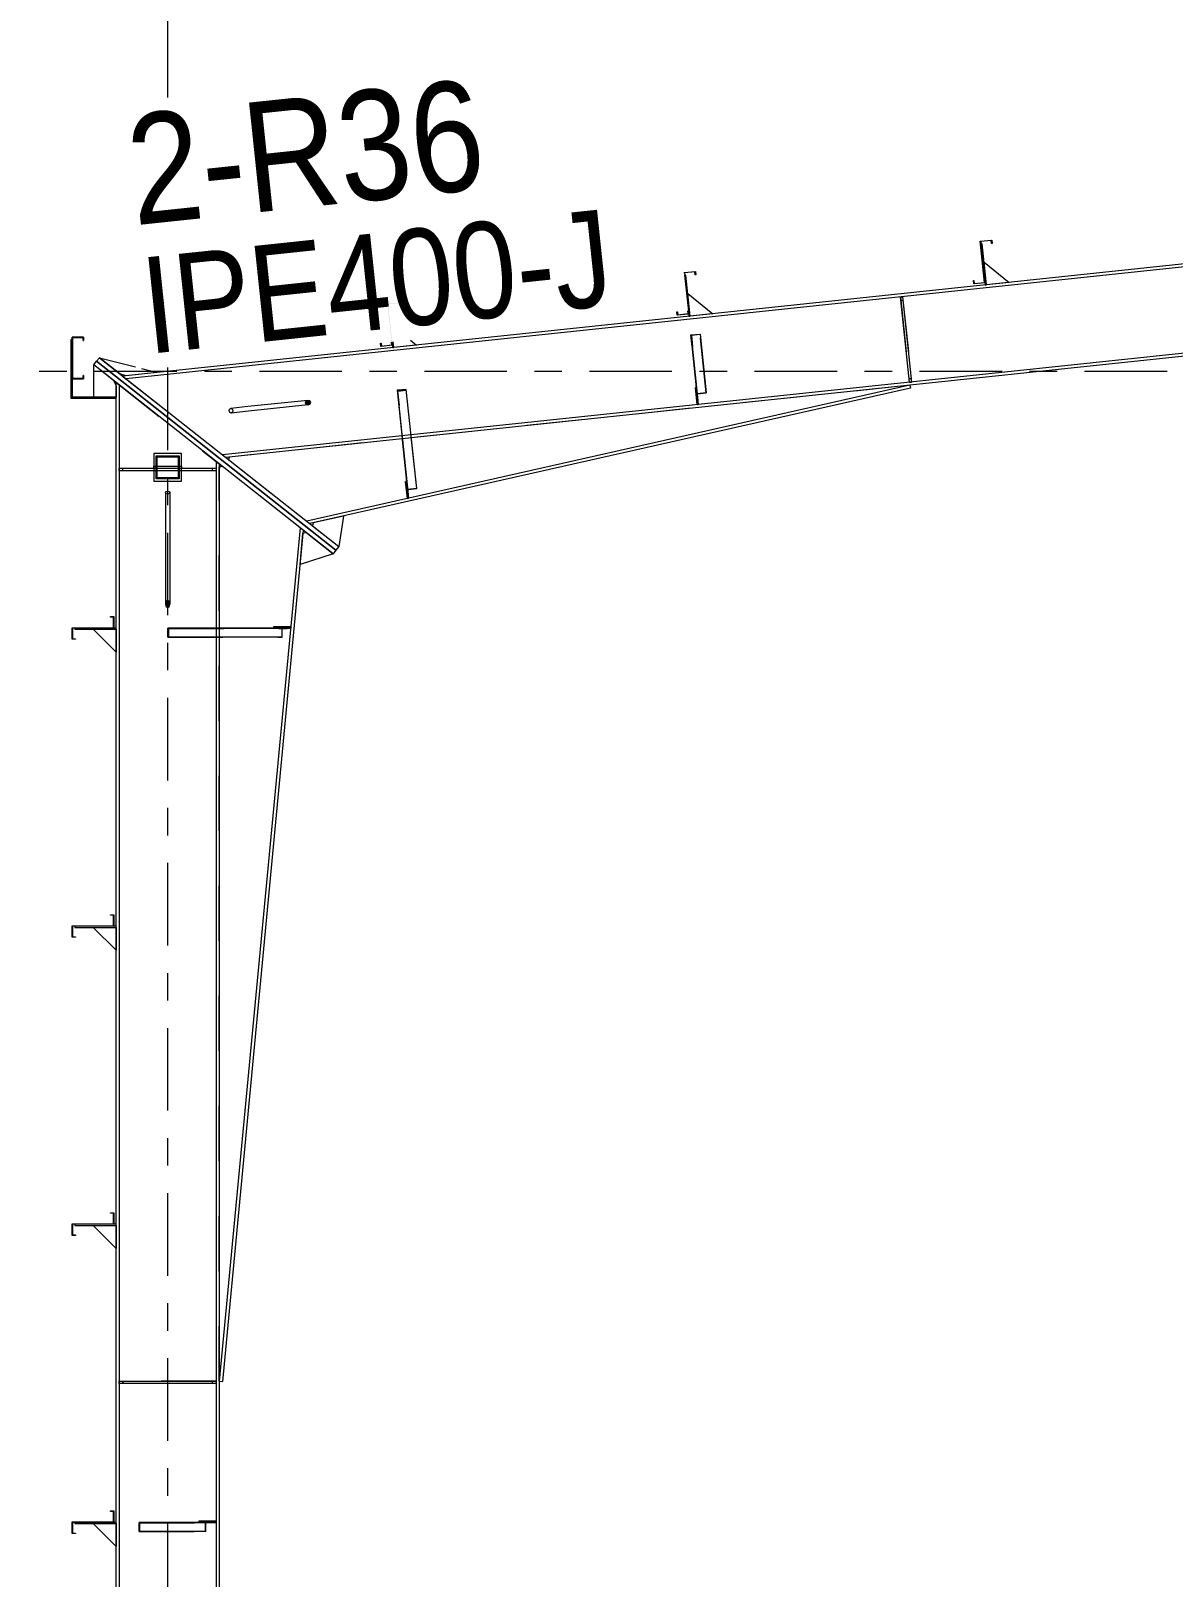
# Model space of a CAD drawing. Header units: millimetres. Extents: x -49 to 773, y -73 to 501.
# Drawn here: x 15.8 to 57.3, y 217.6 to 273.8 of the extents above; entities that cross this region are included whole.
import ezdxf

# ---------------------------------------------------------------- set-up
doc = ezdxf.new("R2010")
doc.units = ezdxf.units.MM
for name, pattern in [('XKITLINE00', [0]), ('XKITLINE02', [4, 2, -2]), ('XKITLINE03', [6, 3, -1, 1, -1])]:
    doc.linetypes.add(name, pattern=pattern)
for name, color, linetype, lineweight in [('Part', 2, 'Continuous', 0), ('PartMark', 7, 'Continuous', 0), ('S-grid', 1, 'Continuous', 0)]:
    doc.layers.add(name, color=color, linetype=linetype, lineweight=lineweight)
doc.styles.add('ARIAL', font='ARIAL.TTF')

# ---------------------------------------------------------------- blocks, each defined once
blk = doc.blocks.new('*A157')
at = {"layer": 'Part'}
blk.add_hatch(color=3, dxfattribs=at).paths.add_polyline_path([(28.725, 263.922), (29.139, 263.965), (29.152, 263.841), (29.137, 263.84), (29.126, 263.949), (28.741, 263.908), (28.899, 262.415), (28.485, 262.371), (28.471, 262.496), (28.486, 262.497), (28.498, 262.388), (28.882, 262.428)], flags=17)
blk = doc.blocks.new('*A158')
at = {"layer": 'Part'}
blk.add_hatch(color=3, dxfattribs=at).paths.add_polyline_path([(28.725, 263.922), (29.139, 263.965), (29.152, 263.841), (29.137, 263.84), (29.126, 263.949), (28.741, 263.908), (28.899, 262.415), (28.485, 262.371), (28.471, 262.496), (28.486, 262.497), (28.498, 262.388), (28.882, 262.428)], flags=17)
blk = doc.blocks.new('*A159')
at = {"layer": 'Part'}
blk.add_hatch(color=3, dxfattribs=at).paths.add_polyline_path([(20.739, 251.803), (20.739, 252.136), (21.344, 252.136), (21.344, 252.12), (20.769, 252.12), (20.769, 251.803)], flags=17)
blk = doc.blocks.new('*A160')
at = {"layer": 'Part'}
blk.add_hatch(color=3, dxfattribs=at).paths.add_polyline_path([(29.072, 260.778), (29.403, 260.813), (29.406, 260.786), (29.091, 260.752), (29.146, 260.232), (29.129, 260.23)], flags=17)
blk = doc.blocks.new('*A161')
at = {"layer": 'Part'}
blk.add_hatch(color=3, dxfattribs=at).paths.add_polyline_path([(39.753, 262.789), (40.084, 262.824), (40.087, 262.803), (39.772, 262.77), (39.814, 262.371), (39.797, 262.369)], flags=17)
blk = doc.blocks.new('*A164')
at = {"layer": 'Part'}
h = blk.add_hatch(color=3, dxfattribs=at)
h.paths.add_polyline_path([(20.314, 257.563), (20.314, 258.397), (21.147, 258.397), (21.147, 257.563)], flags=17)
h.paths.add_polyline_path([(20.347, 258.363), (20.347, 257.597), (21.114, 257.597), (21.114, 258.363)])
blk = doc.blocks.new('*A166')
at = {"layer": 'Part'}
blk.add_hatch(color=3, dxfattribs=at).paths.add_polyline_path([(18.647, 252.538), (18.647, 252.553), (18.772, 252.553), (18.772, 252.136), (17.27, 252.136), (17.27, 251.75), (17.38, 251.75), (17.38, 251.735), (17.255, 251.735), (17.255, 252.151), (18.757, 252.151), (18.757, 252.538)], flags=17)
blk = doc.blocks.new('*A167')
at = {"layer": 'Part'}
blk.add_hatch(color=3, dxfattribs=at).paths.add_polyline_path([(18.647, 252.538), (18.647, 252.553), (18.772, 252.553), (18.772, 252.136), (17.27, 252.136), (17.27, 251.75), (17.38, 251.75), (17.38, 251.735), (17.255, 251.735), (17.255, 252.151), (18.757, 252.151), (18.757, 252.538)], flags=17)
blk = doc.blocks.new('*A168')
at = {"layer": 'Part'}
blk.add_hatch(color=3, dxfattribs=at).paths.add_polyline_path([(18.647, 241.705), (18.647, 241.72), (18.772, 241.72), (18.772, 241.303), (17.27, 241.303), (17.27, 240.916), (17.38, 240.916), (17.38, 240.901), (17.255, 240.901), (17.255, 241.318), (18.757, 241.318), (18.757, 241.705)], flags=17)
blk = doc.blocks.new('*A169')
at = {"layer": 'Part'}
blk.add_hatch(color=3, dxfattribs=at).paths.add_polyline_path([(18.647, 241.705), (18.647, 241.72), (18.772, 241.72), (18.772, 241.303), (17.27, 241.303), (17.27, 240.916), (17.38, 240.916), (17.38, 240.901), (17.255, 240.901), (17.255, 241.318), (18.757, 241.318), (18.757, 241.705)], flags=17)
blk = doc.blocks.new('*A170')
at = {"layer": 'Part'}
blk.add_hatch(color=3, dxfattribs=at).paths.add_polyline_path([(18.647, 220.038), (18.647, 220.053), (18.772, 220.053), (18.772, 219.636), (17.27, 219.636), (17.27, 219.25), (17.38, 219.25), (17.38, 219.235), (17.255, 219.235), (17.255, 219.651), (18.757, 219.651), (18.757, 220.038)], flags=17)
blk = doc.blocks.new('*A171')
at = {"layer": 'Part'}
blk.add_hatch(color=3, dxfattribs=at).paths.add_polyline_path([(18.647, 220.038), (18.647, 220.053), (18.772, 220.053), (18.772, 219.636), (17.27, 219.636), (17.27, 219.25), (17.38, 219.25), (17.38, 219.235), (17.255, 219.235), (17.255, 219.651), (18.757, 219.651), (18.757, 220.038)], flags=17)
blk = doc.blocks.new('*A172')
at = {"layer": 'Part'}
blk.add_hatch(color=3, dxfattribs=at).paths.add_polyline_path([(18.647, 230.871), (18.647, 230.886), (18.772, 230.886), (18.772, 230.47), (17.27, 230.47), (17.27, 230.083), (17.38, 230.083), (17.38, 230.068), (17.255, 230.068), (17.255, 230.485), (18.757, 230.485), (18.757, 230.871)], flags=17)
blk = doc.blocks.new('*A173')
at = {"layer": 'Part'}
blk.add_hatch(color=3, dxfattribs=at).paths.add_polyline_path([(18.647, 230.871), (18.647, 230.886), (18.772, 230.886), (18.772, 230.47), (17.27, 230.47), (17.27, 230.083), (17.38, 230.083), (17.38, 230.068), (17.255, 230.068), (17.255, 230.485), (18.757, 230.485), (18.757, 230.871)], flags=17)
blk = doc.blocks.new('*A174')
at = {"layer": 'Part'}
blk.add_hatch(color=3, dxfattribs=at).paths.add_polyline_path([(19.697, 219.303), (19.697, 219.636), (20.139, 219.636), (20.139, 219.62), (19.719, 219.62), (19.719, 219.303)], flags=17)
blk = doc.blocks.new('*A175')
at = {"layer": 'Part'}
blk.add_hatch(color=3, dxfattribs=at).paths.add_polyline_path([(17.255, 261.195), (17.255, 262.712), (17.672, 262.712), (17.672, 262.587), (17.657, 262.587), (17.657, 262.697), (17.27, 262.697), (17.27, 261.21), (17.657, 261.21), (17.657, 261.32), (17.672, 261.32), (17.672, 261.195)], flags=17)
blk = doc.blocks.new('*A176')
at = {"layer": 'Part'}
blk.add_hatch(color=3, dxfattribs=at).paths.add_polyline_path([(25.82, 260.414), (25.896, 260.398), (25.932, 260.342), (25.908, 260.281), (25.837, 260.249), (25.761, 260.265), (25.724, 260.32), (25.749, 260.382)], flags=17)
blk = doc.blocks.new('*A177')
at = {"layer": 'Part'}
blk.add_hatch(color=3, dxfattribs=at).paths.add_polyline_path([(20.73, 253.136), (20.789, 253.099), (20.814, 253.01), (20.789, 252.921), (20.73, 252.884), (20.671, 252.921), (20.647, 253.01), (20.671, 253.099)], flags=17)
blk = doc.blocks.new('*A180')
at = {"layer": 'Part'}
blk.add_hatch(color=3, dxfattribs=at).paths.add_polyline_path([(39.498, 265.058), (39.913, 265.102), (39.926, 264.978), (39.911, 264.976), (39.9, 265.085), (39.515, 265.045), (39.673, 263.551), (39.258, 263.508), (39.245, 263.632), (39.26, 263.634), (39.271, 263.524), (39.656, 263.565)], flags=17)
blk = doc.blocks.new('*A181')
at = {"layer": 'Part'}
blk.add_hatch(color=3, dxfattribs=at).paths.add_polyline_path([(39.498, 265.058), (39.913, 265.102), (39.926, 264.978), (39.911, 264.976), (39.9, 265.085), (39.515, 265.045), (39.673, 263.551), (39.258, 263.508), (39.245, 263.632), (39.26, 263.634), (39.271, 263.524), (39.656, 263.565)], flags=17)
blk = doc.blocks.new('*A182')
at = {"layer": 'Part'}
blk.add_hatch(color=3, dxfattribs=at).paths.add_polyline_path([(50.272, 266.194), (50.686, 266.238), (50.7, 266.114), (50.685, 266.112), (50.673, 266.222), (50.289, 266.181), (50.446, 264.688), (50.032, 264.644), (50.019, 264.768), (50.034, 264.77), (50.045, 264.661), (50.43, 264.701)], flags=17)
blk = doc.blocks.new('*A183')
at = {"layer": 'Part'}
blk.add_hatch(color=3, dxfattribs=at).paths.add_polyline_path([(50.272, 266.194), (50.686, 266.238), (50.7, 266.114), (50.685, 266.112), (50.673, 266.222), (50.289, 266.181), (50.446, 264.688), (50.032, 264.644), (50.019, 264.768), (50.034, 264.77), (50.045, 264.661), (50.43, 264.701)], flags=17)
blk = doc.blocks.new('*A897')
at = {"layer": 'S-grid', "color": 1, "linetype": 'XKITLINE03', "lineweight": 0}
blk.add_line((-5.936, 261.47), (454.905, 261.47), dxfattribs=at)
blk = doc.blocks.new('*A948')
at = {"layer": 'S-grid', "color": 1, "linetype": 'XKITLINE03', "lineweight": 0}
for p, q in [((20.73, 271.425), (20.73, 309.803)), ((20.73, 162.602), (20.73, 261.671))]:
    blk.add_line(p, q, dxfattribs=at)
blk = doc.blocks.new('*A951')
at = {"layer": 'Part', "color": 2, "linetype": 'XKITLINE00', "lineweight": 0}
for p, q in [((118.182, 271.749), (19.093, 261.297)), ((118.194, 271.641), (19.215, 261.201)), ((115.435, 268.216), (29.577, 259.16)), ((115.446, 268.108), (29.589, 259.052)), ((29.246, 259.125), (22.721, 258.437)), ((29.257, 259.017), (22.843, 258.341))]:
    blk.add_line(p, q, dxfattribs=at)
at = {"layer": 'Part', "color": 7, "linetype": 'XKITLINE02', "lineweight": 0}
for p, q in [((19.093, 261.297), (22.843, 258.341)), ((29.577, 259.16), (29.246, 259.125)), ((29.589, 259.052), (29.257, 259.017))]:
    blk.add_line(p, q, dxfattribs=at)
blk = doc.blocks.new('*A998')
at = {"layer": 'Part', "color": 2, "linetype": 'XKITLINE00', "lineweight": 0}
for p, q in [((28.471, 262.496), (28.486, 262.497)), ((28.472, 262.487), (28.471, 262.496)), ((28.485, 262.371), (28.472, 262.487)), ((28.899, 262.415), (28.485, 262.371)), ((28.486, 262.497), (28.487, 262.489)), ((28.487, 262.489), (28.498, 262.388)), ((28.498, 262.388), (28.882, 262.428)), ((28.882, 262.428), (28.872, 262.529)), ((28.887, 262.531), (28.899, 262.415))]:
    blk.add_line(p, q, dxfattribs=at)
blk = doc.blocks.new('*A999')
at = {"layer": 'Part', "color": 2, "linetype": 'XKITLINE00', "lineweight": 0}
for p, q in [((28.471, 262.496), (28.486, 262.497)), ((28.472, 262.487), (28.471, 262.496)), ((28.485, 262.371), (28.472, 262.487)), ((28.899, 262.415), (28.485, 262.371)), ((28.486, 262.497), (28.487, 262.489)), ((28.487, 262.489), (28.498, 262.388)), ((28.498, 262.388), (28.882, 262.428)), ((28.882, 262.428), (28.872, 262.529)), ((28.887, 262.531), (28.899, 262.415))]:
    blk.add_line(p, q, dxfattribs=at)
blk = doc.blocks.new('*A1000')
at = {"layer": 'Part', "color": 2, "linetype": 'XKITLINE00', "lineweight": 0}
for p, q in [((18.855, 186.428), (18.855, 261.06)), ((18.972, 260.968), (18.972, 257.938)), ((22.489, 258.195), (22.489, 257.938)), ((22.605, 258.103), (22.605, 252.136)), ((18.972, 257.855), (18.972, 186.428)), ((22.489, 257.855), (22.489, 252.136)), ((22.489, 251.803), (22.489, 186.428)), ((22.605, 251.803), (22.605, 186.428))]:
    blk.add_line(p, q, dxfattribs=at)
at = {"layer": 'Part', "color": 7, "linetype": 'XKITLINE02', "lineweight": 0}
for p, q in [((18.855, 261.06), (22.605, 258.103)), ((18.972, 257.938), (18.972, 257.855)), ((22.489, 257.938), (22.489, 257.855)), ((22.489, 252.136), (22.489, 251.803)), ((22.605, 252.136), (22.605, 251.803))]:
    blk.add_line(p, q, dxfattribs=at)
blk = doc.blocks.new('*A1001')
at = {"layer": 'Part', "color": 7, "linetype": 'XKITLINE02', "lineweight": 0}
for p, q in [((22.489, 219.678), (21.864, 219.678)), ((21.864, 219.678), (21.864, 219.636)), ((21.864, 219.636), (22.489, 219.636)), ((22.364, 219.636), (22.364, 219.678)), ((22.489, 219.636), (22.489, 219.678))]:
    blk.add_line(p, q, dxfattribs=at)
blk = doc.blocks.new('*A1002')
at = {"layer": 'Part', "color": 7, "linetype": 'XKITLINE02', "lineweight": 0}
for p, q in [((47.705, 260.963), (22.966, 258.354)), ((22.939, 258.264), (25.897, 255.933))]:
    blk.add_line(p, q, dxfattribs=at)
at = {"layer": 'Part', "color": 2, "linetype": 'XKITLINE00', "lineweight": 0}
for p, q in [((47.705, 260.963), (25.788, 256.019)), ((47.729, 260.857), (25.897, 255.933)), ((47.705, 260.963), (47.729, 260.857)), ((22.966, 258.354), (22.939, 258.264))]:
    blk.add_line(p, q, dxfattribs=at)
blk = doc.blocks.new('*A1003')
at = {"layer": 'Part', "color": 2, "linetype": 'XKITLINE00', "lineweight": 0}
for p, q in [((20.739, 251.803), (20.739, 252.136)), ((24.767, 252.136), (20.739, 252.136)), ((24.897, 251.803), (20.739, 251.803)), ((25.071, 252.12), (20.769, 252.12)), ((20.769, 251.803), (20.769, 252.12)), ((21.344, 252.136), (21.344, 252.12)), ((24.897, 251.803), (24.897, 252.12)), ((25.071, 252.136), (25.071, 252.12))]:
    blk.add_line(p, q, dxfattribs=at)
at = {"layer": 'Part', "color": 7, "linetype": 'XKITLINE02', "lineweight": 0}
for p, q in [((24.767, 252.136), (25.071, 252.136)), ((24.887, 251.803), (24.887, 252.136))]:
    blk.add_line(p, q, dxfattribs=at)
blk = doc.blocks.new('*A1004')
at = {"layer": 'Part', "color": 7, "linetype": 'XKITLINE02', "lineweight": 0}
for p, q in [((25.071, 252.136), (20.739, 252.136)), ((20.739, 251.803), (24.897, 251.803)), ((20.769, 252.12), (25.071, 252.12)), ((24.887, 251.803), (24.887, 252.136)), ((24.897, 251.803), (24.897, 252.12)), ((25.071, 252.12), (25.071, 252.136))]:
    blk.add_line(p, q, dxfattribs=at)
blk = doc.blocks.new('*A1005')
at = {"layer": 'Part', "color": 2, "linetype": 'XKITLINE00', "lineweight": 0}
for p, q in [((18.145, 261.832), (18.248, 261.962)), ((18.248, 261.962), (26.952, 255.101)), ((26.849, 254.97), (18.145, 261.832)), ((26.952, 255.101), (26.849, 254.97))]:
    blk.add_line(p, q, dxfattribs=at)
blk = doc.blocks.new('*A1006')
at = {"layer": 'Part', "color": 2, "linetype": 'XKITLINE00', "lineweight": 0}
for p, q in [((18.042, 261.701), (18.145, 261.832)), ((26.746, 254.839), (18.042, 261.701)), ((18.145, 261.832), (26.849, 254.97)), ((26.849, 254.97), (26.746, 254.839))]:
    blk.add_line(p, q, dxfattribs=at)
blk = doc.blocks.new('*A1007')
at = {"layer": 'Part', "color": 2, "linetype": 'XKITLINE00', "lineweight": 0}
for p, q in [((29.403, 260.813), (29.072, 260.778)), ((29.072, 260.778), (29.441, 257.272)), ((29.091, 260.752), (29.406, 260.786)), ((29.091, 260.752), (29.146, 260.232)), ((29.783, 257.211), (29.403, 260.813)), ((29.146, 260.232), (29.129, 260.23)), ((29.488, 256.988), (29.146, 260.232)), ((29.468, 257.178), (29.783, 257.211)), ((29.472, 256.986), (29.488, 256.988))]:
    blk.add_line(p, q, dxfattribs=at)
at = {"layer": 'Part', "color": 7, "linetype": 'XKITLINE02', "lineweight": 0}
for p, q in [((29.441, 257.272), (29.472, 256.986)), ((29.45, 257.186), (29.782, 257.221))]:
    blk.add_line(p, q, dxfattribs=at)
blk = doc.blocks.new('*A1008')
at = {"layer": 'Part', "color": 7, "linetype": 'XKITLINE02', "lineweight": 0}
for p, q in [((29.472, 256.986), (29.072, 260.778)), ((29.488, 256.988), (29.091, 260.752)), ((29.783, 257.211), (29.403, 260.813)), ((29.45, 257.186), (29.782, 257.221)), ((29.468, 257.178), (29.783, 257.211)), ((29.472, 256.986), (29.488, 256.988))]:
    blk.add_line(p, q, dxfattribs=at)
blk = doc.blocks.new('*A1009')
at = {"layer": 'Part', "color": 7, "linetype": 'XKITLINE02', "lineweight": 0}
for p, q in [((28.887, 262.531), (28.899, 262.415)), ((28.908, 262.332), (28.949, 262.337))]:
    blk.add_line(p, q, dxfattribs=at)
at = {"layer": 'Part', "color": 2, "linetype": 'XKITLINE00', "lineweight": 0}
for p, q in [((28.899, 262.415), (28.908, 262.332)), ((28.949, 262.337), (28.928, 262.535))]:
    blk.add_line(p, q, dxfattribs=at)
blk = doc.blocks.new('*A1010')
at = {"layer": 'Part', "color": 7, "linetype": 'XKITLINE02', "lineweight": 0}
for p, q in [((28.949, 262.337), (28.928, 262.535)), ((29.778, 262.424), (28.949, 262.337))]:
    blk.add_line(p, q, dxfattribs=at)
at = {"layer": 'Part', "color": 2, "linetype": 'XKITLINE00', "lineweight": 0}
blk.add_line((29.558, 262.602), (29.778, 262.424), dxfattribs=at)
blk = doc.blocks.new('*A1011')
at = {"layer": 'Part', "color": 2, "linetype": 'XKITLINE00', "lineweight": 0}
for p, q in [((29.379, 257.47), (29.42, 257.475)), ((29.444, 256.849), (29.379, 257.47)), ((29.441, 257.272), (29.486, 256.853)), ((29.486, 256.853), (29.444, 256.849))]:
    blk.add_line(p, q, dxfattribs=at)
at = {"layer": 'Part', "color": 7, "linetype": 'XKITLINE02', "lineweight": 0}
for p, q in [((29.42, 257.475), (29.441, 257.272)), ((29.431, 256.973), (29.472, 256.978))]:
    blk.add_line(p, q, dxfattribs=at)
blk = doc.blocks.new('*A1012')
at = {"layer": 'Part', "color": 7, "linetype": 'XKITLINE02', "lineweight": 0}
for p, q in [((29.42, 257.475), (29.379, 257.47)), ((29.379, 257.47), (29.444, 256.849)), ((29.486, 256.853), (29.42, 257.475)), ((29.431, 256.973), (29.472, 256.978)), ((29.444, 256.849), (29.486, 256.853))]:
    blk.add_line(p, q, dxfattribs=at)
blk = doc.blocks.new('*A1013')
at = {"layer": 'Part', "color": 2, "linetype": 'XKITLINE00', "lineweight": 0}
for p, q in [((24.58, 252.178), (24.58, 252.136)), ((25.205, 252.178), (24.58, 252.178)), ((25.204, 252.136), (24.767, 252.136)), ((25.205, 252.178), (25.205, 252.151))]:
    blk.add_line(p, q, dxfattribs=at)
at = {"layer": 'Part', "color": 7, "linetype": 'XKITLINE02', "lineweight": 0}
for p, q in [((24.767, 252.136), (24.58, 252.136)), ((25.08, 252.136), (25.08, 252.178)), ((25.205, 252.136), (25.204, 252.136)), ((25.205, 252.136), (25.204, 252.136)), ((25.205, 252.151), (25.205, 252.136))]:
    blk.add_line(p, q, dxfattribs=at)
blk = doc.blocks.new('*A1014')
at = {"layer": 'Part', "color": 7, "linetype": 'XKITLINE02', "lineweight": 0}
for p, q in [((25.205, 252.178), (24.58, 252.178)), ((24.58, 252.178), (24.58, 252.136)), ((24.58, 252.136), (25.205, 252.136)), ((25.08, 252.136), (25.08, 252.178)), ((25.205, 252.136), (25.205, 252.178))]:
    blk.add_line(p, q, dxfattribs=at)
blk = doc.blocks.new('*A1015')
at = {"layer": 'Part', "color": 2, "linetype": 'XKITLINE00', "lineweight": 0}
for p, q in [((21.23, 258.48), (20.23, 258.48)), ((20.23, 258.48), (20.23, 257.48)), ((21.23, 257.48), (21.23, 258.48)), ((20.23, 257.48), (21.23, 257.48))]:
    blk.add_line(p, q, dxfattribs=at)
blk = doc.blocks.new('*A1016')
at = {"layer": 'Part', "color": 7, "linetype": 'XKITLINE02', "lineweight": 0}
for p, q in [((20.23, 257.938), (20.23, 258.022)), ((20.23, 258.022), (21.23, 258.022)), ((21.23, 257.938), (20.23, 257.938)), ((21.23, 258.022), (21.23, 257.938))]:
    blk.add_line(p, q, dxfattribs=at)
blk = doc.blocks.new('*A1017')
at = {"layer": 'Part', "color": 2, "linetype": 'XKITLINE00', "lineweight": 0}
for p, q in [((20.23, 257.938), (18.972, 257.938)), ((18.972, 257.855), (18.972, 257.938)), ((22.489, 257.938), (21.23, 257.938)), ((22.489, 257.938), (22.489, 257.855)), ((20.23, 257.855), (18.972, 257.855)), ((22.489, 257.855), (21.23, 257.855))]:
    blk.add_line(p, q, dxfattribs=at)
at = {"layer": 'Part', "color": 7, "linetype": 'XKITLINE02', "lineweight": 0}
for p, q in [((19.097, 257.855), (19.097, 257.938)), ((21.23, 257.938), (20.23, 257.938)), ((22.364, 257.855), (22.364, 257.938)), ((21.23, 257.855), (20.23, 257.855))]:
    blk.add_line(p, q, dxfattribs=at)
blk = doc.blocks.new('*A1018')
at = {"layer": 'Part', "color": 7, "linetype": 'XKITLINE02', "lineweight": 0}
for p, q in [((25.541, 254.451), (25.647, 255.571)), ((25.757, 255.618), (26.746, 254.839))]:
    blk.add_line(p, q, dxfattribs=at)
at = {"layer": 'Part', "color": 2, "linetype": 'XKITLINE00', "lineweight": 0}
for p, q in [((25.647, 255.571), (25.757, 255.618)), ((26.746, 254.839), (25.541, 254.451))]:
    blk.add_line(p, q, dxfattribs=at)
blk = doc.blocks.new('*A1019')
at = {"layer": 'Part', "color": 2, "linetype": 'XKITLINE00', "lineweight": 0}
for p, q in [((26.019, 255.96), (25.995, 255.855)), ((27.116, 256.208), (26.952, 255.101))]:
    blk.add_line(p, q, dxfattribs=at)
at = {"layer": 'Part', "color": 7, "linetype": 'XKITLINE02', "lineweight": 0}
for p, q in [((25.995, 255.855), (26.952, 255.101)), ((27.116, 256.208), (26.019, 255.96))]:
    blk.add_line(p, q, dxfattribs=at)
blk = doc.blocks.new('*A1020')
at = {"layer": 'Part', "color": 7, "linetype": 'XKITLINE02', "lineweight": 0}
for p, q in [((39.954, 260.883), (39.913, 260.878)), ((39.913, 260.878), (39.978, 260.257)), ((40.02, 260.261), (39.954, 260.883)), ((39.965, 260.381), (40.006, 260.386)), ((39.978, 260.257), (40.02, 260.261))]:
    blk.add_line(p, q, dxfattribs=at)
blk = doc.blocks.new('*A1021')
at = {"layer": 'Part', "color": 2, "linetype": 'XKITLINE00', "lineweight": 0}
for p, q in [((39.913, 260.878), (39.954, 260.883)), ((39.978, 260.257), (39.913, 260.878)), ((39.981, 260.623), (40.02, 260.261))]:
    blk.add_line(p, q, dxfattribs=at)
at = {"layer": 'Part', "color": 7, "linetype": 'XKITLINE02', "lineweight": 0}
for p, q in [((39.954, 260.883), (39.981, 260.623)), ((39.965, 260.381), (40.006, 260.386)), ((40.02, 260.261), (39.978, 260.257))]:
    blk.add_line(p, q, dxfattribs=at)
blk = doc.blocks.new('*A1022')
at = {"layer": 'Part', "color": 2, "linetype": 'XKITLINE00', "lineweight": 0}
blk.add_line((39.635, 264.302), (40.551, 263.56), dxfattribs=at)
at = {"layer": 'Part', "color": 7, "linetype": 'XKITLINE02', "lineweight": 0}
for p, q in [((39.723, 263.473), (39.635, 264.302)), ((40.551, 263.56), (39.723, 263.473))]:
    blk.add_line(p, q, dxfattribs=at)
blk = doc.blocks.new('*A1023')
at = {"layer": 'Part', "color": 2, "linetype": 'XKITLINE00', "lineweight": 0}
for p, q in [((39.565, 264.965), (39.524, 264.96)), ((39.723, 263.473), (39.565, 264.965)), ((39.673, 263.551), (39.681, 263.469))]:
    blk.add_line(p, q, dxfattribs=at)
at = {"layer": 'Part', "color": 7, "linetype": 'XKITLINE02', "lineweight": 0}
for p, q in [((39.524, 264.96), (39.673, 263.551)), ((39.681, 263.469), (39.723, 263.473))]:
    blk.add_line(p, q, dxfattribs=at)
blk = doc.blocks.new('*A1024')
at = {"layer": 'Part', "color": 7, "linetype": 'XKITLINE02', "lineweight": 0}
for p, q in [((40.005, 260.401), (39.753, 262.789)), ((40.021, 260.403), (39.772, 262.77)), ((40.31, 260.685), (40.084, 262.824)), ((39.977, 260.663), (40.309, 260.698)), ((39.995, 260.651), (40.31, 260.685)), ((40.005, 260.401), (40.021, 260.403))]:
    blk.add_line(p, q, dxfattribs=at)
blk = doc.blocks.new('*A1025')
at = {"layer": 'Part', "color": 2, "linetype": 'XKITLINE00', "lineweight": 0}
for p, q in [((39.753, 262.789), (40.084, 262.824)), ((39.797, 262.369), (39.753, 262.789)), ((40.087, 262.803), (39.772, 262.77)), ((39.772, 262.77), (39.814, 262.371)), ((40.084, 262.824), (40.31, 260.685)), ((39.814, 262.371), (39.797, 262.369)), ((39.797, 262.369), (39.981, 260.623)), ((40.021, 260.403), (39.814, 262.371)), ((39.995, 260.651), (40.31, 260.685)), ((40.005, 260.401), (40.021, 260.403))]:
    blk.add_line(p, q, dxfattribs=at)
at = {"layer": 'Part', "color": 7, "linetype": 'XKITLINE02', "lineweight": 0}
for p, q in [((39.977, 260.663), (40.309, 260.698)), ((39.981, 260.623), (40.005, 260.401))]:
    blk.add_line(p, q, dxfattribs=at)
blk = doc.blocks.new('*A1026')
at = {"layer": 'Part', "color": 2, "linetype": 'XKITLINE00', "lineweight": 0}
blk.add_line((50.409, 265.438), (51.325, 264.697), dxfattribs=at)
at = {"layer": 'Part', "color": 7, "linetype": 'XKITLINE02', "lineweight": 0}
for p, q in [((50.496, 264.609), (50.409, 265.438)), ((51.325, 264.697), (50.496, 264.609))]:
    blk.add_line(p, q, dxfattribs=at)
blk = doc.blocks.new('*A1027')
at = {"layer": 'Part', "color": 2, "linetype": 'XKITLINE00', "lineweight": 0}
for p, q in [((50.339, 266.101), (50.297, 266.097)), ((50.496, 264.609), (50.339, 266.101)), ((50.446, 264.688), (50.455, 264.605))]:
    blk.add_line(p, q, dxfattribs=at)
at = {"layer": 'Part', "color": 7, "linetype": 'XKITLINE02', "lineweight": 0}
for p, q in [((50.297, 266.097), (50.446, 264.688)), ((50.455, 264.605), (50.496, 264.609))]:
    blk.add_line(p, q, dxfattribs=at)
blk = doc.blocks.new('*A1028')
at = {"layer": 'Part', "color": 7, "linetype": 'XKITLINE02', "lineweight": 0}
for p, q in [((47.366, 264.17), (47.449, 264.179)), ((47.366, 264.17), (47.693, 261.071)), ((47.449, 264.179), (47.776, 261.079)), ((47.38, 264.046), (47.462, 264.055)), ((47.763, 261.204), (47.68, 261.195)), ((47.776, 261.079), (47.693, 261.071))]:
    blk.add_line(p, q, dxfattribs=at)
blk = doc.blocks.new('*A1029')
at = {"layer": 'Part', "color": 7, "linetype": 'XKITLINE02', "lineweight": 0}
for p, q in [((47.366, 264.17), (47.449, 264.179)), ((47.38, 264.046), (47.462, 264.055)), ((47.68, 261.195), (47.763, 261.204)), ((47.693, 261.071), (47.776, 261.079))]:
    blk.add_line(p, q, dxfattribs=at)
at = {"layer": 'Part', "color": 2, "linetype": 'XKITLINE00', "lineweight": 0}
for p, q in [((47.693, 261.071), (47.366, 264.17)), ((47.449, 264.179), (47.776, 261.079))]:
    blk.add_line(p, q, dxfattribs=at)
blk = doc.blocks.new('*A1044')
at = {"layer": 'Part', "color": 2, "linetype": 'XKITLINE00', "lineweight": 0}
for p, q in [((20.314, 257.563), (20.314, 258.397)), ((20.314, 258.397), (21.147, 258.397)), ((20.347, 257.597), (20.347, 258.363)), ((20.347, 258.363), (21.114, 258.363)), ((21.114, 258.363), (21.114, 257.597)), ((21.147, 258.397), (21.147, 257.563)), ((21.147, 257.563), (20.314, 257.563)), ((21.114, 257.597), (20.347, 257.597))]:
    blk.add_line(p, q, dxfattribs=at)
blk = doc.blocks.new('*A1049')
at = {"layer": 'Part', "color": 2, "linetype": 'XKITLINE00', "lineweight": 0}
for p, q in [((18.647, 252.553), (18.772, 252.553)), ((18.647, 252.538), (18.647, 252.553)), ((18.757, 252.538), (18.647, 252.538)), ((18.757, 252.151), (18.757, 252.538)), ((18.772, 252.553), (18.772, 252.136)), ((17.255, 251.735), (17.255, 252.151)), ((17.255, 252.151), (18.757, 252.151)), ((17.38, 251.735), (17.255, 251.735)), ((18.772, 252.136), (17.27, 252.136)), ((17.27, 252.136), (17.27, 251.75)), ((17.27, 251.75), (17.38, 251.75)), ((17.38, 251.75), (17.38, 251.735))]:
    blk.add_line(p, q, dxfattribs=at)
blk = doc.blocks.new('*A1050')
at = {"layer": 'Part', "color": 2, "linetype": 'XKITLINE00', "lineweight": 0}
for p, q in [((18.647, 252.553), (18.772, 252.553)), ((18.647, 252.538), (18.647, 252.553)), ((18.757, 252.538), (18.647, 252.538)), ((18.757, 252.151), (18.757, 252.538)), ((18.772, 252.553), (18.772, 252.136)), ((17.255, 251.735), (17.255, 252.151)), ((17.255, 252.151), (18.757, 252.151)), ((17.38, 251.735), (17.255, 251.735)), ((18.772, 252.136), (17.27, 252.136)), ((17.27, 252.136), (17.27, 251.75)), ((17.27, 251.75), (17.38, 251.75)), ((17.38, 251.75), (17.38, 251.735))]:
    blk.add_line(p, q, dxfattribs=at)
blk = doc.blocks.new('*A1051')
at = {"layer": 'Part', "color": 2, "linetype": 'XKITLINE00', "lineweight": 0}
for p, q in [((18.647, 241.72), (18.772, 241.72)), ((18.647, 241.705), (18.647, 241.72)), ((18.757, 241.705), (18.647, 241.705)), ((18.757, 241.318), (18.757, 241.705)), ((18.772, 241.72), (18.772, 241.303)), ((17.255, 240.901), (17.255, 241.318)), ((17.255, 241.318), (18.757, 241.318)), ((18.772, 241.303), (17.27, 241.303)), ((17.27, 241.303), (17.27, 240.916)), ((17.38, 240.901), (17.255, 240.901)), ((17.27, 240.916), (17.38, 240.916)), ((17.38, 240.916), (17.38, 240.901))]:
    blk.add_line(p, q, dxfattribs=at)
blk = doc.blocks.new('*A1052')
at = {"layer": 'Part', "color": 2, "linetype": 'XKITLINE00', "lineweight": 0}
for p, q in [((18.647, 241.72), (18.772, 241.72)), ((18.647, 241.705), (18.647, 241.72)), ((18.757, 241.705), (18.647, 241.705)), ((18.757, 241.318), (18.757, 241.705)), ((18.772, 241.72), (18.772, 241.303)), ((17.255, 240.901), (17.255, 241.318)), ((17.255, 241.318), (18.757, 241.318)), ((18.772, 241.303), (17.27, 241.303)), ((17.27, 241.303), (17.27, 240.916)), ((17.38, 240.901), (17.255, 240.901)), ((17.27, 240.916), (17.38, 240.916)), ((17.38, 240.916), (17.38, 240.901))]:
    blk.add_line(p, q, dxfattribs=at)
blk = doc.blocks.new('*A1053')
at = {"layer": 'Part', "color": 2, "linetype": 'XKITLINE00', "lineweight": 0}
for p, q in [((18.647, 220.053), (18.772, 220.053)), ((18.647, 220.038), (18.647, 220.053)), ((18.757, 220.038), (18.647, 220.038)), ((18.757, 219.651), (18.757, 220.038)), ((18.772, 220.053), (18.772, 219.636)), ((17.255, 219.235), (17.255, 219.651)), ((17.255, 219.651), (18.757, 219.651)), ((17.38, 219.235), (17.255, 219.235)), ((18.772, 219.636), (17.27, 219.636)), ((17.27, 219.636), (17.27, 219.25)), ((17.27, 219.25), (17.38, 219.25)), ((17.38, 219.25), (17.38, 219.235))]:
    blk.add_line(p, q, dxfattribs=at)
blk = doc.blocks.new('*A1054')
at = {"layer": 'Part', "color": 2, "linetype": 'XKITLINE00', "lineweight": 0}
for p, q in [((18.647, 220.053), (18.772, 220.053)), ((18.647, 220.038), (18.647, 220.053)), ((18.757, 220.038), (18.647, 220.038)), ((18.757, 219.651), (18.757, 220.038)), ((18.772, 220.053), (18.772, 219.636)), ((17.255, 219.235), (17.255, 219.651)), ((17.255, 219.651), (18.757, 219.651)), ((17.38, 219.235), (17.255, 219.235)), ((18.772, 219.636), (17.27, 219.636)), ((17.27, 219.636), (17.27, 219.25)), ((17.27, 219.25), (17.38, 219.25)), ((17.38, 219.25), (17.38, 219.235))]:
    blk.add_line(p, q, dxfattribs=at)
blk = doc.blocks.new('*A1055')
at = {"layer": 'Part', "color": 2, "linetype": 'XKITLINE00', "lineweight": 0}
for p, q in [((17.255, 230.068), (17.255, 230.485)), ((17.255, 230.485), (18.757, 230.485)), ((18.772, 230.47), (17.27, 230.47)), ((17.27, 230.47), (17.27, 230.083)), ((18.647, 230.886), (18.772, 230.886)), ((18.647, 230.871), (18.647, 230.886)), ((18.757, 230.871), (18.647, 230.871)), ((18.757, 230.485), (18.757, 230.871)), ((18.772, 230.886), (18.772, 230.47)), ((17.38, 230.068), (17.255, 230.068)), ((17.27, 230.083), (17.38, 230.083)), ((17.38, 230.083), (17.38, 230.068))]:
    blk.add_line(p, q, dxfattribs=at)
blk = doc.blocks.new('*A1056')
at = {"layer": 'Part', "color": 2, "linetype": 'XKITLINE00', "lineweight": 0}
for p, q in [((17.255, 230.068), (17.255, 230.485)), ((17.255, 230.485), (18.757, 230.485)), ((18.772, 230.47), (17.27, 230.47)), ((17.27, 230.47), (17.27, 230.083)), ((18.647, 230.886), (18.772, 230.886)), ((18.647, 230.871), (18.647, 230.886)), ((18.757, 230.871), (18.647, 230.871)), ((18.757, 230.485), (18.757, 230.871)), ((18.772, 230.886), (18.772, 230.47)), ((17.38, 230.068), (17.255, 230.068)), ((17.27, 230.083), (17.38, 230.083)), ((17.38, 230.083), (17.38, 230.068))]:
    blk.add_line(p, q, dxfattribs=at)
blk = doc.blocks.new('*A1057')
at = {"layer": 'Part', "color": 7, "linetype": 'XKITLINE02', "lineweight": 0}
for p, q in [((22.489, 224.77), (18.972, 224.77)), ((18.972, 224.687), (18.972, 224.77)), ((19.097, 224.77), (19.097, 224.687)), ((22.364, 224.687), (22.364, 224.77)), ((22.489, 224.77), (22.489, 224.687)), ((22.489, 224.687), (18.972, 224.687))]:
    blk.add_line(p, q, dxfattribs=at)
blk = doc.blocks.new('*A1058')
at = {"layer": 'Part', "color": 2, "linetype": 'XKITLINE00', "lineweight": 0}
for p, q in [((18.972, 224.77), (22.489, 224.77)), ((22.489, 224.687), (18.972, 224.687))]:
    blk.add_line(p, q, dxfattribs=at)
at = {"layer": 'Part', "color": 7, "linetype": 'XKITLINE02', "lineweight": 0}
for p, q in [((18.972, 224.687), (18.972, 224.77)), ((19.097, 224.687), (19.097, 224.77)), ((22.364, 224.687), (22.364, 224.77)), ((22.489, 224.77), (22.489, 224.687))]:
    blk.add_line(p, q, dxfattribs=at)
blk = doc.blocks.new('*A1059')
at = {"layer": 'Part', "color": 2, "linetype": 'XKITLINE00', "lineweight": 0}
for p, q in [((17.355, 230.47), (17.355, 230.428)), ((17.355, 230.428), (18.855, 230.428)), ((18.855, 230.47), (18.772, 230.47))]:
    blk.add_line(p, q, dxfattribs=at)
at = {"layer": 'Part', "color": 7, "linetype": 'XKITLINE02', "lineweight": 0}
for p, q in [((18.772, 230.47), (17.355, 230.47)), ((18.855, 230.428), (18.855, 230.47))]:
    blk.add_line(p, q, dxfattribs=at)
blk = doc.blocks.new('*A1060')
at = {"layer": 'Part', "color": 2, "linetype": 'XKITLINE00', "lineweight": 0}
blk.add_line((18.855, 229.595), (18.022, 230.428), dxfattribs=at)
at = {"layer": 'Part', "color": 7, "linetype": 'XKITLINE02', "lineweight": 0}
for p, q in [((18.022, 230.428), (18.855, 230.428)), ((18.855, 230.428), (18.855, 229.595))]:
    blk.add_line(p, q, dxfattribs=at)
blk = doc.blocks.new('*A1061')
at = {"layer": 'Part', "color": 2, "linetype": 'XKITLINE00', "lineweight": 0}
for p, q in [((19.697, 219.303), (19.697, 219.636)), ((22.113, 219.636), (19.697, 219.636)), ((22.113, 219.303), (19.697, 219.303)), ((22.351, 219.62), (19.719, 219.62)), ((19.719, 219.303), (19.719, 219.62)), ((20.139, 219.636), (20.139, 219.62)), ((22.113, 219.303), (22.113, 219.62)), ((22.351, 219.636), (22.351, 219.62))]:
    blk.add_line(p, q, dxfattribs=at)
at = {"layer": 'Part', "color": 7, "linetype": 'XKITLINE02', "lineweight": 0}
for p, q in [((22.1, 219.303), (22.1, 219.636)), ((22.113, 219.636), (22.351, 219.636)), ((22.351, 219.636), (22.113, 219.636))]:
    blk.add_line(p, q, dxfattribs=at)
blk = doc.blocks.new('*A1062')
at = {"layer": 'Part', "color": 7, "linetype": 'XKITLINE02', "lineweight": 0}
for p, q in [((22.351, 219.636), (19.697, 219.636)), ((19.697, 219.303), (22.113, 219.303)), ((19.719, 219.62), (22.351, 219.62)), ((22.1, 219.303), (22.1, 219.636)), ((22.113, 219.303), (22.113, 219.62)), ((22.351, 219.62), (22.351, 219.636))]:
    blk.add_line(p, q, dxfattribs=at)
blk = doc.blocks.new('*A1063')
at = {"layer": 'Part', "color": 2, "linetype": 'XKITLINE00', "lineweight": 0}
blk.add_line((18.855, 218.761), (18.022, 219.595), dxfattribs=at)
at = {"layer": 'Part', "color": 7, "linetype": 'XKITLINE02', "lineweight": 0}
for p, q in [((18.022, 219.595), (18.855, 219.595)), ((18.855, 219.595), (18.855, 218.761))]:
    blk.add_line(p, q, dxfattribs=at)
blk = doc.blocks.new('*A1064')
at = {"layer": 'Part', "color": 2, "linetype": 'XKITLINE00', "lineweight": 0}
for p, q in [((17.355, 219.636), (17.355, 219.595)), ((17.355, 219.595), (18.855, 219.595)), ((18.855, 219.636), (18.772, 219.636))]:
    blk.add_line(p, q, dxfattribs=at)
at = {"layer": 'Part', "color": 7, "linetype": 'XKITLINE02', "lineweight": 0}
for p, q in [((18.772, 219.636), (17.355, 219.636)), ((18.855, 219.595), (18.855, 219.636))]:
    blk.add_line(p, q, dxfattribs=at)
blk = doc.blocks.new('*A1065')
at = {"layer": 'Part', "color": 2, "linetype": 'XKITLINE00', "lineweight": 0}
for p, q in [((17.355, 241.303), (17.355, 241.261)), ((17.355, 241.261), (18.855, 241.261)), ((18.855, 241.303), (18.772, 241.303))]:
    blk.add_line(p, q, dxfattribs=at)
at = {"layer": 'Part', "color": 7, "linetype": 'XKITLINE02', "lineweight": 0}
for p, q in [((18.772, 241.303), (17.355, 241.303)), ((18.855, 241.261), (18.855, 241.303))]:
    blk.add_line(p, q, dxfattribs=at)
blk = doc.blocks.new('*A1066')
at = {"layer": 'Part', "color": 2, "linetype": 'XKITLINE00', "lineweight": 0}
blk.add_line((18.855, 240.428), (18.022, 241.261), dxfattribs=at)
at = {"layer": 'Part', "color": 7, "linetype": 'XKITLINE02', "lineweight": 0}
for p, q in [((18.022, 241.261), (18.855, 241.261)), ((18.855, 241.261), (18.855, 240.428))]:
    blk.add_line(p, q, dxfattribs=at)
blk = doc.blocks.new('*A1067')
at = {"layer": 'Part', "color": 7, "linetype": 'XKITLINE02', "lineweight": 0}
for p, q in [((17.255, 262.712), (17.255, 261.195)), ((17.672, 262.712), (17.255, 262.712)), ((17.27, 261.21), (17.27, 262.697)), ((17.27, 262.697), (17.657, 262.697)), ((17.657, 262.697), (17.657, 262.587)), ((17.657, 262.587), (17.672, 262.587)), ((17.672, 262.587), (17.672, 262.712)), ((17.672, 261.32), (17.657, 261.32)), ((17.657, 261.32), (17.657, 261.21)), ((17.672, 261.195), (17.672, 261.32)), ((17.255, 261.195), (17.672, 261.195)), ((17.657, 261.21), (17.27, 261.21))]:
    blk.add_line(p, q, dxfattribs=at)
blk = doc.blocks.new('*A1068')
at = {"layer": 'Part', "color": 2, "linetype": 'XKITLINE00', "lineweight": 0}
for p, q in [((18.855, 260.529), (17.213, 260.529)), ((17.213, 260.529), (17.213, 260.487)), ((17.213, 260.487), (18.855, 260.487)), ((18.855, 260.487), (18.855, 260.529))]:
    blk.add_line(p, q, dxfattribs=at)
blk = doc.blocks.new('*A1069')
at = {"layer": 'Part', "color": 2, "linetype": 'XKITLINE00', "lineweight": 0}
for p, q in [((17.255, 262.612), (17.213, 262.612)), ((17.213, 262.612), (17.213, 260.529)), ((17.255, 261.195), (17.255, 260.529)), ((17.255, 260.529), (17.213, 260.529))]:
    blk.add_line(p, q, dxfattribs=at)
at = {"layer": 'Part', "color": 7, "linetype": 'XKITLINE02', "lineweight": 0}
blk.add_line((17.255, 261.195), (17.255, 262.612), dxfattribs=at)
blk = doc.blocks.new('*A1070')
at = {"layer": 'Part', "color": 2, "linetype": 'XKITLINE00', "lineweight": 0}
for p, q in [((18.042, 260.529), (18.042, 261.701)), ((18.757, 261.137), (18.855, 260.935))]:
    blk.add_line(p, q, dxfattribs=at)
at = {"layer": 'Part', "color": 7, "linetype": 'XKITLINE02', "lineweight": 0}
for p, q in [((18.757, 261.137), (18.042, 261.701)), ((18.855, 260.935), (18.855, 260.529)), ((18.855, 260.529), (18.042, 260.529))]:
    blk.add_line(p, q, dxfattribs=at)
blk = doc.blocks.new('*A1071')
at = {"layer": 'Part', "color": 2, "linetype": 'XKITLINE00', "lineweight": 0}
blk.add_line((18.855, 251.261), (18.022, 252.095), dxfattribs=at)
at = {"layer": 'Part', "color": 7, "linetype": 'XKITLINE02', "lineweight": 0}
for p, q in [((18.022, 252.095), (18.855, 252.095)), ((18.855, 252.095), (18.855, 251.261))]:
    blk.add_line(p, q, dxfattribs=at)
blk = doc.blocks.new('*A1072')
at = {"layer": 'Part', "color": 2, "linetype": 'XKITLINE00', "lineweight": 0}
for p, q in [((17.355, 252.136), (17.355, 252.095)), ((17.355, 252.095), (18.855, 252.095)), ((18.855, 252.136), (18.772, 252.136))]:
    blk.add_line(p, q, dxfattribs=at)
at = {"layer": 'Part', "color": 7, "linetype": 'XKITLINE02', "lineweight": 0}
for p, q in [((18.772, 252.136), (17.355, 252.136)), ((18.855, 252.095), (18.855, 252.136))]:
    blk.add_line(p, q, dxfattribs=at)
blk = doc.blocks.new('*A1073')
at = {"layer": 'Part', "color": 2, "linetype": 'XKITLINE00', "lineweight": 0}
for p, q in [((18.248, 261.962), (19.561, 261.626)), ((19.217, 261.31), (18.994, 261.374)), ((19.779, 261.57), (20.336, 261.428))]:
    blk.add_line(p, q, dxfattribs=at)
at = {"layer": 'Part', "color": 7, "linetype": 'XKITLINE02', "lineweight": 0}
for p, q in [((18.994, 261.374), (18.248, 261.962)), ((20.336, 261.428), (19.217, 261.31))]:
    blk.add_line(p, q, dxfattribs=at)
blk = doc.blocks.new('*A1074')
at = {"layer": 'Part', "color": 2, "linetype": 'XKITLINE00', "lineweight": 0}
for p, q in [((17.255, 261.195), (17.255, 262.712)), ((17.255, 262.712), (17.672, 262.712)), ((17.657, 262.697), (17.27, 262.697)), ((17.27, 262.697), (17.27, 261.21)), ((17.657, 262.587), (17.657, 262.697)), ((17.672, 262.587), (17.657, 262.587)), ((17.672, 262.712), (17.672, 262.587)), ((17.657, 261.21), (17.657, 261.32)), ((17.657, 261.32), (17.672, 261.32)), ((17.672, 261.32), (17.672, 261.195)), ((17.672, 261.195), (17.255, 261.195)), ((17.27, 261.21), (17.657, 261.21))]:
    blk.add_line(p, q, dxfattribs=at)
blk = doc.blocks.new('*A1075')
at = {"layer": 'Part', "color": 7, "linetype": 'XKITLINE02', "lineweight": 0}
for p, q in [((23.647, 260.185), (23.021, 260.119)), ((22.964, 260.029), (22.977, 260.09)), ((22.99, 259.973), (22.964, 260.029)), ((22.977, 260.09), (23.021, 260.119)), ((23.039, 259.953), (22.99, 259.973)), ((23.021, 260.119), (23.071, 260.1)), ((23.665, 260.019), (23.039, 259.953)), ((23.083, 259.983), (23.039, 259.953)), ((23.071, 260.1), (23.096, 260.043)), ((23.096, 260.043), (23.083, 259.983))]:
    blk.add_line(p, q, dxfattribs=at)
at = {"layer": 'Part', "color": 2, "linetype": 'XKITLINE00', "lineweight": 0}
for p, q in [((25.82, 260.414), (23.647, 260.185)), ((25.837, 260.249), (23.665, 260.019)), ((25.749, 260.382), (25.724, 260.32)), ((25.724, 260.32), (25.761, 260.265)), ((25.82, 260.414), (25.749, 260.382)), ((25.761, 260.265), (25.837, 260.249)), ((25.896, 260.398), (25.82, 260.414)), ((25.837, 260.249), (25.908, 260.281)), ((25.932, 260.342), (25.896, 260.398)), ((25.908, 260.281), (25.932, 260.342))]:
    blk.add_line(p, q, dxfattribs=at)
blk = doc.blocks.new('*A1076')
at = {"layer": 'Part', "color": 7, "linetype": 'XKITLINE02', "lineweight": 0}
for p, q in [((20.647, 257.063), (20.671, 257.102)), ((20.647, 257.063), (20.647, 256.271)), ((20.671, 257.024), (20.647, 257.063)), ((20.671, 257.102), (20.73, 257.118)), ((20.73, 257.008), (20.671, 257.024)), ((20.73, 257.118), (20.789, 257.102)), ((20.789, 257.024), (20.73, 257.008)), ((20.789, 257.102), (20.814, 257.063)), ((20.814, 257.063), (20.789, 257.024)), ((20.814, 257.063), (20.814, 256.271))]:
    blk.add_line(p, q, dxfattribs=at)
at = {"layer": 'Part', "color": 2, "linetype": 'XKITLINE00', "lineweight": 0}
for p, q in [((20.647, 256.271), (20.647, 253.01)), ((20.814, 256.271), (20.814, 253.01)), ((20.671, 253.099), (20.647, 253.01)), ((20.647, 253.01), (20.671, 252.921)), ((20.73, 253.136), (20.671, 253.099)), ((20.671, 252.921), (20.73, 252.884)), ((20.789, 253.099), (20.73, 253.136)), ((20.73, 252.884), (20.789, 252.921)), ((20.814, 253.01), (20.789, 253.099)), ((20.789, 252.921), (20.814, 253.01))]:
    blk.add_line(p, q, dxfattribs=at)
blk = doc.blocks.new('*A1077')
at = {"layer": 'Part', "color": 2, "linetype": 'XKITLINE00', "lineweight": 0}
for p, q in [((22.701, 258.028), (22.605, 257.981)), ((25.55, 255.782), (22.605, 224.77)), ((25.659, 255.696), (22.721, 224.759)), ((22.605, 224.77), (22.721, 224.759))]:
    blk.add_line(p, q, dxfattribs=at)
at = {"layer": 'Part', "color": 7, "linetype": 'XKITLINE02', "lineweight": 0}
for p, q in [((22.605, 257.981), (22.702, 258.027)), ((22.605, 224.77), (22.605, 257.981)), ((22.703, 258.028), (22.701, 258.028)), ((22.702, 258.027), (22.703, 258.028)), ((25.659, 255.696), (22.702, 258.027)), ((25.55, 255.782), (22.703, 258.028))]:
    blk.add_line(p, q, dxfattribs=at)
blk = doc.blocks.new('*A1078')
at = {"layer": 'Part', "color": 2, "linetype": 'XKITLINE00', "lineweight": 0}
for p, q in [((21.864, 219.678), (21.864, 219.636)), ((22.489, 219.678), (21.864, 219.678)), ((22.489, 219.636), (22.113, 219.636))]:
    blk.add_line(p, q, dxfattribs=at)
at = {"layer": 'Part', "color": 7, "linetype": 'XKITLINE02', "lineweight": 0}
for p, q in [((22.113, 219.636), (21.864, 219.636)), ((22.364, 219.636), (22.364, 219.678)), ((22.489, 219.678), (22.489, 219.636))]:
    blk.add_line(p, q, dxfattribs=at)
blk = doc.blocks.new('*A1081')
at = {"layer": 'Part', "color": 2, "linetype": 'XKITLINE00', "lineweight": 0}
for p, q in [((39.498, 265.058), (39.511, 265.059)), ((39.511, 265.059), (39.913, 265.102)), ((39.9, 265.085), (39.515, 265.045)), ((39.515, 265.045), (39.673, 263.551)), ((39.911, 264.976), (39.9, 265.085)), ((39.926, 264.978), (39.911, 264.976)), ((39.913, 265.102), (39.926, 264.978)), ((39.245, 263.632), (39.26, 263.634)), ((39.246, 263.624), (39.245, 263.632)), ((39.258, 263.508), (39.246, 263.624)), ((39.673, 263.551), (39.258, 263.508)), ((39.26, 263.634), (39.261, 263.625)), ((39.261, 263.625), (39.271, 263.524)), ((39.271, 263.524), (39.656, 263.565)), ((39.656, 263.565), (39.645, 263.666))]:
    blk.add_line(p, q, dxfattribs=at)
blk = doc.blocks.new('*A1082')
at = {"layer": 'Part', "color": 2, "linetype": 'XKITLINE00', "lineweight": 0}
for p, q in [((39.498, 265.058), (39.511, 265.059)), ((39.511, 265.059), (39.913, 265.102)), ((39.9, 265.085), (39.515, 265.045)), ((39.515, 265.045), (39.673, 263.551)), ((39.911, 264.976), (39.9, 265.085)), ((39.926, 264.978), (39.911, 264.976)), ((39.913, 265.102), (39.926, 264.978)), ((39.245, 263.632), (39.26, 263.634)), ((39.246, 263.624), (39.245, 263.632)), ((39.258, 263.508), (39.246, 263.624)), ((39.673, 263.551), (39.258, 263.508)), ((39.26, 263.634), (39.261, 263.625)), ((39.261, 263.625), (39.271, 263.524)), ((39.271, 263.524), (39.656, 263.565)), ((39.656, 263.565), (39.645, 263.666))]:
    blk.add_line(p, q, dxfattribs=at)
blk = doc.blocks.new('*A1083')
at = {"layer": 'Part', "color": 2, "linetype": 'XKITLINE00', "lineweight": 0}
for p, q in [((50.272, 266.194), (50.686, 266.238)), ((50.43, 264.701), (50.272, 266.194)), ((50.673, 266.222), (50.289, 266.181)), ((50.289, 266.181), (50.446, 264.688)), ((50.685, 266.112), (50.673, 266.222)), ((50.7, 266.114), (50.685, 266.112)), ((50.686, 266.238), (50.7, 266.114)), ((50.019, 264.768), (50.034, 264.77)), ((50.032, 264.644), (50.019, 264.768)), ((50.446, 264.688), (50.032, 264.644)), ((50.034, 264.77), (50.045, 264.661)), ((50.045, 264.661), (50.43, 264.701))]:
    blk.add_line(p, q, dxfattribs=at)
blk = doc.blocks.new('*A1084')
at = {"layer": 'Part', "color": 2, "linetype": 'XKITLINE00', "lineweight": 0}
for p, q in [((50.272, 266.194), (50.686, 266.238)), ((50.43, 264.701), (50.272, 266.194)), ((50.673, 266.222), (50.289, 266.181)), ((50.289, 266.181), (50.446, 264.688)), ((50.685, 266.112), (50.673, 266.222)), ((50.7, 266.114), (50.685, 266.112)), ((50.686, 266.238), (50.7, 266.114)), ((50.019, 264.768), (50.034, 264.77)), ((50.032, 264.644), (50.019, 264.768)), ((50.446, 264.688), (50.032, 264.644)), ((50.034, 264.77), (50.045, 264.661)), ((50.045, 264.661), (50.43, 264.701))]:
    blk.add_line(p, q, dxfattribs=at)
blk = doc.blocks.new('*A1775')
at = {"layer": 'PartMark', "color": 3, "style": 'ARIAL', "width": 0.85}
blk.add_text('2-R36', height=4, rotation=6.0218, dxfattribs=at).set_placement((19.521, 266.772))
at = {"layer": 'PartMark', "color": 7, "style": 'ARIAL', "width": 0.85}
blk.add_text('IPE400-J', height=3.5, rotation=6.0218, dxfattribs=at).set_placement((20.014, 262.098))

msp = doc.modelspace()

# ---------------------------------------------------------------- block references
at = {"lineweight": 0}
for name in ['*A948', '*A1775', '*A951', '*A182', '*A183', '*A1083', '*A1084', '*A1027', '*A1026', '*A180', '*A181', '*A1081', '*A1082', '*A1023', '*A1022', '*A1028', '*A1029', '*A157', '*A158', '*A897', '*A1069', '*A175', '*A1067', '*A1074', '*A998', '*A999', '*A1009', '*A1010', '*A161', '*A1024', '*A1025', '*A1005', '*A1073', '*A1006', '*A1070', '*A1000', '*A1002', '*A160', '*A1007', '*A1008', '*A1020', '*A1021', '*A1068', '*A1075', '*A176', '*A1015', '*A1017', '*A1016', '*A164', '*A1044', '*A1077', '*A1011', '*A1012', '*A1076', '*A1019', '*A1018', '*A177', '*A166', '*A167', '*A1049', '*A1050', '*A1072', '*A1071', '*A159', '*A1003', '*A1004', '*A1013', '*A1014', '*A168', '*A169', '*A1051', '*A1052', '*A1065', '*A1066', '*A172', '*A173', '*A1055', '*A1056', '*A1059', '*A1060', '*A1057', '*A1058', '*A170', '*A171', '*A1053', '*A1054', '*A1064', '*A1063', '*A174', '*A1061', '*A1062', '*A1001', '*A1078']:
    msp.add_blockref(name, (0, 0), dxfattribs=at)

doc.saveas('drawing.dxf')
